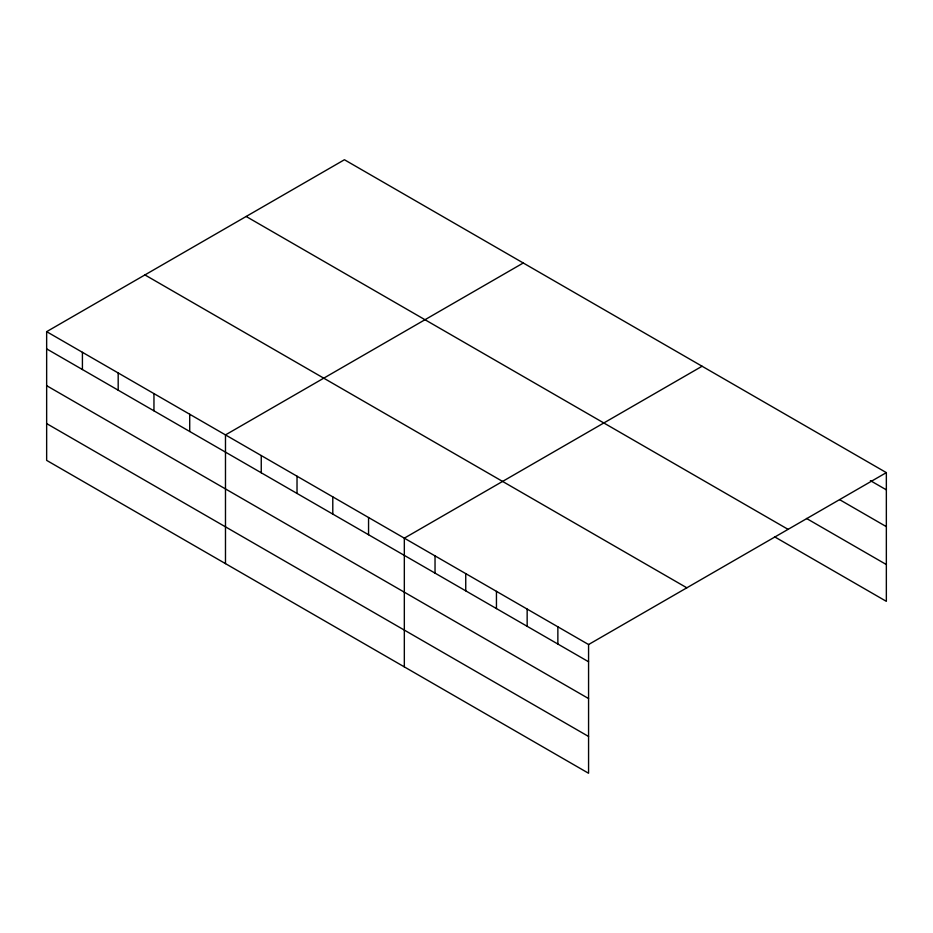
<?xml version="1.0" encoding="UTF-8"?>
<svg xmlns="http://www.w3.org/2000/svg" width="933" height="933" viewBox="0 0 933 933"><rect width="100%" height="100%" fill="white"/><g stroke="black" fill="none" stroke-linecap="round" stroke-linejoin="round"><path stroke-width="1.4" d="M588.571 698.56L588.571 644.54L46.65 331.658L46.65 460.377L588.571 773.259L588.571 698.56L46.65 385.679M46.65 331.658L344.429 159.741L886.35 472.623L886.35 601.342L774.565 536.802M523.261 262.989L225.483 434.906L225.483 563.637M702.094 366.237L404.327 538.154L404.327 666.885M588.571 644.54L886.35 472.623M870.384 480.635L886.35 489.848M839.677 499.691L886.35 526.644M806.509 518.456L886.35 564.547M246.16 216.468L788.082 529.349M144.918 274.92L686.84 587.802M46.65 348.884L588.571 661.765M46.65 423.594L588.571 736.464M557.864 626.801L557.864 644.038M527.157 609.074L527.157 626.311M496.449 591.347L496.449 608.573M465.742 573.62L465.742 590.846M435.035 555.881L435.035 573.119M368.558 517.512L368.558 534.737M332.789 496.857L332.789 514.083M297.021 476.203L297.021 493.44M261.252 455.561L261.252 472.786M189.714 414.252L189.714 431.489M153.957 393.609L153.957 410.835M118.188 372.955L118.188 390.192M82.419 352.312L82.419 369.538"/></g></svg>
